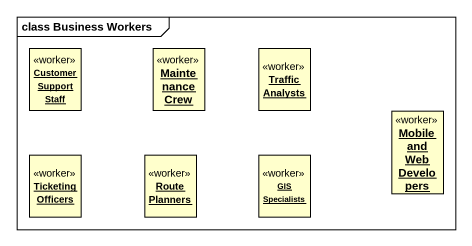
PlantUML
@startuml
mainframe class Business Workers
hide circle
hide empty members
object "Customer Support Staff" as Customer_Support_Staff <<worker>>
object "Maintenance Crew" as Maintenance_Crew <<worker>>
object "Traffic Analysts" as Traffic_Analysts <<worker>>
object "Mobile and Web Developers" as Mobile_and_Web_Developers <<worker>>
object "Ticketing Officers" as Ticketing_Officers <<worker>>
object "Route Planners" as Route_Planners <<worker>>
object "GIS Specialists" as GIS_Specialists <<worker>>
@enduml
